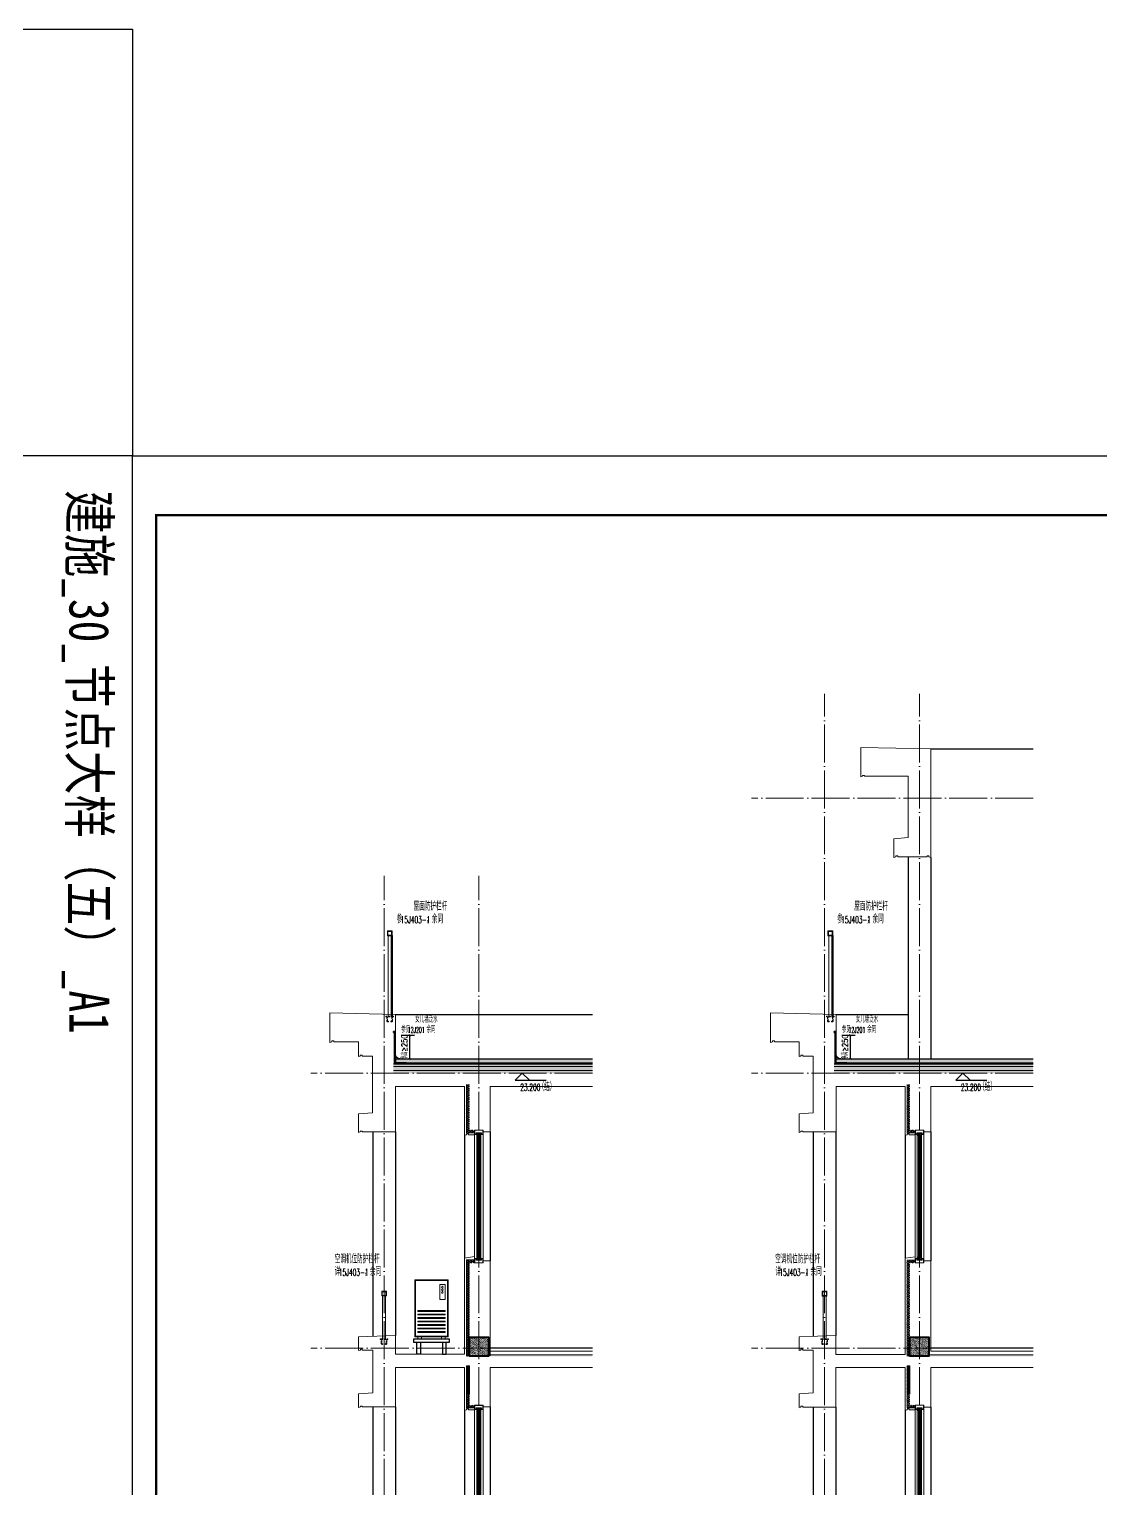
# Model space of a CAD drawing. Extents: x -518115 to 389031, y -231062 to 1628073.
# Drawn here: x 222140 to 233440, y -206288 to -190897 of the extents above; entities that cross this region are included whole.
import ezdxf
from ezdxf.xclip import XClip

# ---------------------------------------------------------------- set-up
doc = ezdxf.new("R2010")
doc.units = 0
doc.header["$LTSCALE"] = 1000
doc.header["$MEASUREMENT"] = 0
doc.header["$XCLIPFRAME"] = 0
doc.linetypes.add('DASH', pattern=[0.35, 0.25, -0.1])
doc.linetypes.add('DOTE', pattern=[2.42, 2, -0.2, 0.02, -0.2])
for name, color, linetype in [('3-屋面构造层', 157, 'Continuous'), ('DIM_ELEV', 3, 'Continuous'), ('DIM_IDEN', 67, 'Continuous'), ('PUB_TEXT', 4, 'Continuous'), ('Stair-栏杆', 142, 'Continuous'), ('SURFACE', 6, 'Continuous'), ('图框', 140, 'Continuous'), ('导图字', 7, 'Continuous'), ('看线', 251, 'Continuous'), ('空调外机', 8, 'Continuous'), ('立面-看线', 251, 'Continuous')]:
    doc.layers.add(name, color=color, linetype=linetype)
for name, color, linetype, lineweight in [('DOTE', 19, 'DOTE', 9), ('PUB_HATCH', 8, 'Continuous', 9), ('S_WINDOW', 144, 'Continuous', 15), ('WALL', 9, 'Continuous', 40), ('内粉刷', 37, 'Continuous', 9), ('平面-空调室外机', 143, 'Continuous', 9), ('立面-栏杆', 105, 'Continuous', 15), ('细细', 250, 'Continuous', 0)]:
    doc.layers.add(name, color=color, linetype=linetype, lineweight=lineweight)
doc.layers.add('yichutu', color=7, linetype='Continuous', true_color=0xffffff, plot=False)
doc.styles.add('_TCH_DIM', font='SIMPLEX.shx', dxfattribs={"width": 0.7, "bigfont": 'GBCBIG.shx'})
doc.styles.add('_TCH_DIM_T3', font='SIMPLEX.shx', dxfattribs={"width": 0.494118, "bigfont": 'GBCBIG.shx'})
doc.styles.add('黑体', font='')
doc.styles.get('黑体').set_extended_font_data('SimHei')
doc.dimstyles.new('_TCH_ARCH&&20', dxfattribs={"dimtxt": 59.5, "dimasz": 20, "dimexe": 50, "dimexo": 60, "dimgap": 25.25, "dimtad": 1, "dimdec": 0, "dimzin": 0, "dimdsep": 46, "dimtxsty": '_TCH_DIM_T3', "dimblk": 'ARCHTICK', "dimcen": 0.09, "dimclrt": 7, "dimazin": 2, "dimtfac": 1, "dimtdec": 0, "dimtix": 1, "dimtmove": 2, "dimatfit": 3, "dimfxl": 1, "dimtolj": 1, "dimtzin": 0, "dimarcsym": 0})
pattern_1 = [(0, (-797282.947, -430433.322), (16.66875, 9.623705), [11.1125, -22.225]), (120, (-797282.947, -430433.322), (-16.66874801, 9.62370845), [11.1125, -22.225]), (60, (-797282.947, -430433.322), (1.99e-06, 19.24741345), [-22.225, 11.1125])]
pattern_2 = [(315, (-218910.2607, -140541.0897), (-1.767766953, -1.767766953), []), (315, (-218909.0822, -140541.0897), (-1.767766953, -1.767766953), [])]
pattern_3 = [(315, (-218910.2607, -141979.3279), (-1.767766953, -1.767766953), []), (315, (-218909.0822, -141979.3279), (-1.767766953, -1.767766953), [])]
pattern_4 = [(0, (-759089.366, -429086.677), (16.66875, 9.623705), [11.1125, -22.225]), (120, (-759089.366, -429086.677), (-16.66874801, 9.62370845), [11.1125, -22.225]), (60, (-759089.366, -429086.677), (1.99e-06, 19.24741345), [-22.225, 11.1125])]

# ---------------------------------------------------------------- blocks, each defined once
blk = doc.blocks.new('GFDDDDRG')
at = {"layer": '图框'}
blk.add_lwpolyline([(923310, -107437), (923310, -159999), (893610, -159999), (893610, -107437)], close=True, dxfattribs=at)
blk.add_lwpolyline([(923310, -107437), (923310, -159999), (893610, -159999), (893610, -107437)], close=True, dxfattribs=at)
at = {"layer": '图框', "const_width": 50}
blk.add_lwpolyline([(894110, -159499), (922810, -159499), (922810, -108687), (894110, -108687)], close=True, dxfattribs=at)
blk = doc.blocks.new('yct-1051-594-26275-14850-25-1002.0')
at = {"layer": 'yichutu', "color": 7, "true_color": 0xffffff}
blk.add_lwpolyline([(0, 0), (0, 14850), (26275, 14850), (26275, 0)], close=True, dxfattribs=at)
blk = doc.blocks.new('_ArchTick')
at = {"color": 0, "linetype": 'ByBlock', "const_width": 0.4}
blk.add_lwpolyline([(-0.5, -0.5), (0.5, 0.5)], dxfattribs=at)
blk = doc.blocks.new('*D343')
at = {"layer": 'Defpoints', "color": 0, "transparency": 16777216}
for p in [(226002, -201505), (226155, -201505), (226002, -201755)]:
    blk.add_point(p, dxfattribs=at)
at = {"layer": 'DIM_IDEN', "color": 0, "lineweight": -2, "transparency": 16777216}
for p, q in [((226062, -201505), (226205, -201505)), ((226155, -201755), (226155, -201505)), ((226062, -201755), (226205, -201755))]:
    blk.add_line(p, q, dxfattribs=at)
at = {"layer": 'DIM_IDEN', "color": 0, "lineweight": -2, "transparency": 16777216, "xscale": 20, "yscale": 20, "zscale": 20}
for p, rotation in [((226155, -201505), 90), ((226155, -201755), 270)]:
    blk.add_blockref('_ArchTick', p, dxfattribs=dict(at, rotation=rotation))
at = {"layer": 'DIM_IDEN', "color": 7, "transparency": 16777216, "insert": (226098, -201630), "char_height": 59.5, "attachment_point": 5, "rotation": 90, "style": '_TCH_DIM_T3'}
blk.add_mtext('\\A1;{\\W0.70588;净高≥250}', dxfattribs=at)
blk = doc.blocks.new('A$C05102146')
at = {"layer": 'PUB_TEXT', "style": '_TCH_DIM'}
for s, height, width, p in [('屋面防护栏杆', 84.4, 0.7, (227, 216)), ('参', 84.4, 0.7, (47, 81)), ('15J403-1', 74.4, 0.494118, (90, 81)), ('，余同', 84.4, 0.7, (360, 81))]:
    blk.add_text(s, height=height, dxfattribs=dict(at, width=width)).set_placement(p)
blk = doc.blocks.new('A$C40486AD2')
at = {"layer": 'PUB_TEXT', "style": '_TCH_DIM'}
for s, height, width, p in [('女儿墙泛水', 67.5, 0.7, (255, 115)), ('参见', 67.5, 0.7, (108, 8)), ('12J201', 59.5, 0.494118, (177, 8)), ('，余同', 67.5, 0.7, (328, 8))]:
    blk.add_text(s, height=height, dxfattribs=dict(at, width=width)).set_placement(p)
blk = doc.blocks.new('FGHFG4334GDFGDFFGGGGGGDFG4G')
at = {"layer": 'SURFACE', "const_width": 2.25}
for points in [[(47, 0), (0, 0)], [(47, -28), (0, -28)]]:
    blk.add_lwpolyline(points, dxfattribs=at)
at = {"layer": 'SURFACE', "const_width": 1.5}
blk.add_lwpolyline([(47, 17, -1), (47, 5), (47, -7, -1), (47, -19), (47, -37), (53, -48), (53, -73)], format="xyb", dxfattribs=at)
blk = doc.blocks.new('FGDGDGD')
at = {"layer": '3-屋面构造层'}
h = blk.add_hatch(dxfattribs=at)
h.set_pattern_fill('隔热材料01', color=256, scale=7.692308, style=0)
h.set_pattern_definition([(270, (9.5186, 433.228), (3.846153863, -7e-16), [0.385980771, -3.460173092]), (270, (6.637, 433.228), (3.846153863, -7e-16), [0.385980771, -3.460173092]), (90, (8.5996, 430.618), (-3.846153863, 2e-16), [0.385980771, -3.460173092]), (90, (7.556, 430.618), (-3.846153863, 2e-16), [0.385980771, -3.460173092]), (180, (10.002, 430), (-5e-16, -3.846153863), [3.848019248, 0.001865385]), (135, (8.9282, 430.193), (2e-16, 3.846144175), [0.328307694, -5.110980792]), (116.56505, (12.5422, 430.4251), (8.6793e-06, 3.8461487416), [0.215769232, -8.384500037]), (116.56505, (8.696, 430.4251), (8.6793e-06, 3.8461487416), [0.215769232, -8.384500037]), (153.43495, (13.1603, 430), (-8.679e-06, 3.846148742), [0.431538463, -8.168730805]), (153.43495, (9.3142, 430), (-8.679e-06, 3.846148742), [0.431538463, -8.168730805]), (63.43495, (12.4457, 431.0041), (-8.6793e-06, 3.8461487416), [2.054923086, -6.545346183]), (63.43495, (8.5996, 431.0041), (-8.6793e-06, 3.8461487416), [2.054923086, -6.545346183]), (116.56505, (13.3647, 433.228), (8.6793e-06, 3.8461487416), [0.215769232, -8.384500037]), (116.56505, (9.5186, 433.228), (8.6793e-06, 3.8461487416), [0.215769232, -8.384500037]), (135, (9.422, 433.421), (2e-16, 3.846144175), [0.328307694, -5.110980792]), (153.43495, (13.036, 433.6532), (-8.679e-06, 3.846148742), [0.431538463, -8.168730805]), (153.43495, (9.19, 433.6532), (-8.679e-06, 3.846148742), [0.431538463, -8.168730805]), (45, (6.7336, 433.421), (2e-16, 3.846144175), [0.328307694, -5.110980792]), (63.43495, (10.4833, 433.228), (-8.6793e-06, 3.8461487416), [0.215769232, -8.384500037]), (63.43495, (6.6371, 433.228), (-8.6793e-06, 3.8461487416), [0.215769232, -8.384500037]), (26.56505, (10.812, 433.6532), (8.679e-06, 3.846148742), [0.431538463, -8.168730805]), (26.56505, (6.9658, 433.6532), (8.679e-06, 3.846148742), [0.431538463, -8.168730805]), (116.56505, (11.4023, 431.0041), (8.6793e-06, 3.8461487416), [2.054923086, -6.545346183]), (116.56505, (7.5561, 431.0041), (8.6793e-06, 3.8461487416), [2.054923086, -6.545346183]), (45, (7.2275, 430.193), (2e-16, 3.846144175), [0.328307694, -5.110980792]), (63.43495, (11.3058, 430.4251), (-8.6793e-06, 3.8461487416), [0.215769232, -8.384500037]), (63.43495, (7.4596, 430.4251), (-8.6793e-06, 3.8461487416), [0.215769232, -8.384500037]), (26.56505, (10.6877, 430), (8.679e-06, 3.846148742), [0.431538463, -8.168730805]), (26.56505, (6.8415, 430), (8.679e-06, 3.846148742), [0.431538463, -8.168730805])])
edge = h.paths.add_edge_path()
edge.add_arc((682181, 585366), 9.23, 450, 540, ccw=False)
edge.add_line((682181, 585375), (682192, 585375))
edge.add_line((682192, 585375), (682192, 585366))
edge.add_line((682192, 585366), (682172, 585366))
h = blk.add_hatch(dxfattribs=at)
h.set_pattern_fill('混凝土', color=256, scale=5, angle=-1.1458, style=0)
h.set_pattern_definition([(48.854237, (-82751.966, -43707.863), (35.7930991, -3.8540962), [3.75, -41.25]), (353.854237, (-82751.966, -43707.863), (-6.1841378, 37.7408106), [3, -33]), (99.305637, (-82748.983, -43708.185), (29.6089874, 33.886691), [3.1870095, -35.0571056]), (45.038437, (-82751.766, -43697.865), (53.1858973, -9.3413237), [5.625, -61.875]), (95.489837, (-82747.334, -43698.644), (47.6977146, 47.7616795), [4.7805144, -52.58565]), (350.038437, (-82751.766, -43697.865), (47.6976773, 47.7617167), [4.5, -49.5]), (19.854237, (-82746.817, -43700.465), (29.4368469, -20.7237073), [3.75, -41.25]), (324.854237, (-82746.817, -43700.465), (12.8883392, 36.0069862), [3, -33]), (70.305637, (-82744.364, -43702.192), (42.3251977, 15.2832459), [3.1870095, -35.0571056]), (36.3542372, (-82751.966, -43707.863), (0.9406985, 16.62920733), [0, -32.6, 0, -33.5, 0, -33.125]), (6.3542372, (-82751.966, -43707.863), (13.54517982, 19.45362572), [0, -19.1, 0, -31.85, 0, -12.625]), (326.3542372, (-82763.114, -43707.64), (26.66323482, -1.66123381), [0, -12.5, 0, -39, 0, -51.75]), (316.3542372, (-82768.113, -43707.54), (29.2535633, 4.4211788), [0, -16.25, 0, -25.9, 0, -36.75])])
h.paths.add_polyline_path([(674875, 585046), (674875, 585086), (682172, 585086), (682172, 585046)])
h = blk.add_hatch(dxfattribs=at)
h.set_pattern_fill('焦渣矿渣', color=256, scale=4, angle=-1.1458, style=0)
h.set_pattern_definition([(358.8542372, (-82751.966, -43697.863), (8.27546507, 13.69326162), [1.6, -14.4]), (298.8542372, (-82751.966, -43697.863), (15.99644496, -0.32013217), [1.6, -14.4]), (238.8542372, (-82750.366, -43697.895), (7.72097989, -14.0133938), [1.6, -14.4]), (268.8542372, (-82745.567, -43697.991), (15.83683295, -8.3183365), [2.4, -11.456]), (268.8542372, (-82743.967, -43698.023), (15.83683295, -8.3183365), [2.4, -11.456]), (268.8542372, (-82742.368, -43698.055), (15.83683295, -8.3183365), [2.4, -11.456])])
h.paths.add_polyline_path([(674875, 585006), (674875, 585036), (682192, 585036), (682192, 585006)])
h = blk.add_hatch(dxfattribs=at)
h.set_pattern_fill('隔热材料03', color=256, scale=12.5, style=0)
h.set_pattern_definition([(113.578, (-500407.8114, 374696.8656), (-0.0086926214, 6.2699620763), [1.075, -0.5693125, 2.8375, -0.5693125, 1.075, -0.6825]), (66.42, (-500406.1744, 374696.8656), (2.727787851, 6.0425e-05), [1.075, -0.5693125, 2.840375, -0.5693125, 1.075, -0.6825]), (180, (-500406.1744, 374696.8656), (0, 6.25), [1.636625, -1.0910625]), (180, (-500407.538, 374702.4906), (0, 6.25), [1.636625, -1.0910625]), (90, (-500405.7427, 374697.8548), (2.72775, 2e-16), [0.52175, -5.72825]), (90, (-500407.1066, 374700.9798), (2.72775, 2e-16), [0.52175, -5.72825]), (90, (-500408.2427, 374697.8548), (2.72775, 2e-16), [0.52175, -5.72825]), (90, (-500409.6066, 374700.9798), (2.72775, 2e-16), [0.52175, -5.72825])])
edge = h.paths.add_edge_path()
edge.add_line((682178, 585086), (682178, 585050))
edge.add_arc((682172, 585050), 6.25, 270, 360, ccw=False)
edge.add_line((682172, 585044), (682172, 585086))
edge.add_line((682172, 585086), (682178, 585086))
h = blk.add_hatch(dxfattribs=at)
h.set_pattern_fill('加气混凝土', color=256, scale=5, style=0)
h.set_pattern_definition([(0, (-82734.266, -43726.163), (30, 60), [0, -60]), (0, (-82769.366, -43734.263), (30, 60), [0, -60]), (0, (-82749.866, -43734.863), (30, 60), [0, -60]), (0, (-82728.566, -43717.163), (30, 60), [0, -60]), (0, (-82753.466, -43737.863), (30, 60), [0, -60]), (0, (-82722.566, -43679.363), (30, 60), [0, -60]), (0, (-82740.866, -43684.163), (30, 60), [0, -60]), (0, (-82731.266, -43691.663), (30, 60), [0, -60]), (0, (-82780.166, -43692.863), (30, 60), [0, -60]), (0, (-82750.766, -43695.563), (30, 60), [0, -60]), (0, (-82762.166, -43710.863), (30, 60), [0, -60]), (0, (-82761.566, -43733.363), (30, 60), [0, -60]), (0, (-82739.066, -43735.763), (30, 60), [0, -60]), (0, (-82722.566, -43709.363), (30, 60), [0, -60]), (0, (-82778.666, -43718.663), (30, 60), [0, -60]), (0, (-82773.566, -43708.463), (30, 60), [0, -60]), (0, (-82750.166, -43712.663), (30, 60), [0, -60]), (0, (-82758.566, -43721.363), (30, 60), [0, -60]), (0, (-82763.366, -43701.563), (30, 60), [0, -60]), (0, (-82755.866, -43679.063), (30, 60), [0, -60]), (0, (-82776.266, -43731.263), (30, 60), [0, -60]), (0, (-82743.266, -43691.363), (30, 60), [0, -60]), (0, (-82771.166, -43690.463), (30, 60), [0, -60]), (0, (-82775.966, -43682.663), (30, 60), [0, -60]), (130.601294, (-82726.2516, -43698.149), (-149.999998343, 180.000000787), [2.6341554, -1103.7111]), (18.4349488, (-82730.537, -43697.006), (149.99999945, 59.99999956), [2.710524, -376.76279]), (90, (-82730.537, -43699.578), (30, 60), [2.5714284, -117.428565]), (161.565051, (-82727.966, -43700.435), (-150.000000755, 59.99999553), [2.710524, -376.76279]), (53.1301023, (-82727.966, -43700.435), (30.00000006, 59.99999997), [2.857143, -297.14285]), (135, (-82725.68, -43731.006), (-30.00000363, 59.99999594), [2.424366, -167.28126]), (45, (-82729.109, -43731.006), (29.9999998, 59.99999976), [2.424366, -167.28126]), (135, (-82727.394, -43732.72), (-30.00000363, 59.99999594), [2.424366, -167.28126]), (45, (-82727.394, -43732.72), (29.9999998, 59.99999976), [2.424366, -167.28126]), (116.565051, (-82754.537, -43690.72), (-5.2e-06, 119.9999967), [3.1943826, -63.88765]), (180, (-82755.966, -43687.863), (-30, 60), [3.4285716, -56.571425]), (63.434949, (-82760.823, -43690.72), (3e-07, 119.9999994), [3.1943826, -63.88765]), (116.565051, (-82759.394, -43693.58), (-5.2e-06, 119.9999967), [3.1943826, -63.88765]), (0, (-82759.394, -43693.58), (30, 60), [3.4285716, -56.571425]), (63.434949, (-82755.966, -43693.58), (3e-07, 119.9999994), [3.1943826, -63.88765]), (107.102728, (-82731.9658, -43711.0063), (-89.999996559, 300.000000484), [3.8861346, -1628.29025]), (143.972626, (-82733.1087, -43707.292), (-569.999992774, 419.999999525), [3.8861346, -812.202]), (180, (-82736.25, -43705.006), (-30, 60), [3.7142856, -56.28571]), (36.0273733, (-82743.1087, -43707.292), (569.999995788, 419.999995472), [3.8861346, -812.202]), (71.5650511, (-82744.252, -43710.721), (90.00000046, 299.99999948), [3.6140316, -375.85928]), (107.102728, (-82743.1087, -43714.4348), (-89.999996559, 300.000000484), [3.8861346, -1628.29025]), (143.972626, (-82739.966, -43716.7206), (-569.999992774, 419.999999525), [3.8861346, -812.202]), (0, (-82739.966, -43716.72), (30, 60), [3.7142856, -56.28571]), (36.0273733, (-82736.2516, -43716.7206), (569.999995788, 419.999995472), [3.8861346, -812.202]), (71.5650511, (-82733.109, -43714.435), (90.00000046, 299.99999948), [3.6140316, -375.85928]), (150.255118, (-82731.3944, -43683.006), (-90.000000213, 59.999999257), [2.303502, -481.43196]), (90, (-82733.394, -43684.15), (30, 60), [2.2857144, -117.714275]), (29.7448813, (-82733.3944, -43684.149), (90.000000053, 59.99999972), [2.303502, -481.43196]), (116.565051, (-82745.394, -43725.58), (-5.2e-06, 119.9999967), [3.1943826, -63.88765]), (168.690067, (-82746.823, -43722.7206), (-270.0000002, 59.999998494), [2.9137254, -608.96855]), (41.1859251, (-82751.9658, -43724.149), (749.999995456, 659.999994229), [3.0371844, -1272.5802]), (90, (-82751.966, -43727.006), (30, 60), [2.857143, -117.14285]), (138.814074, (-82749.68, -43729.0063), (-749.999986669, 660.000004204), [3.0371844, -1272.5802]), (16.6992442, (-82749.68, -43729.0063), (989.999992552, 299.999996858), [2.982945, -1249.85375]), (60.9453959, (-82746.823, -43728.149), (29.99999992, 59.999999469), [2.9416086, -1232.53395]), (109.983106, (-82770.5373, -43700.4348), (-150.000000565, 419.9999988885), [3.3442002, -1401.21975]), (155.556045, (-82771.68, -43697.292), (-390.0000014866, 179.99999626), [3.4522986, -1446.51315]), (24.4439547, (-82777.9658, -43697.292), (390.0000001945, 179.999999134), [3.4522986, -1446.51315]), (70.0168934, (-82779.1087, -43700.4348), (150.000000452, 419.999998958), [3.3442002, -1401.21975]), (109.983106, (-82777.9658, -43703.5777), (-150.000000565, 419.9999988885), [3.3442002, -1401.21975]), (160.016893, (-82774.823, -43704.7206), (-150.000000088, 59.999997267), [3.3442002, -698.93775]), (19.9831065, (-82774.823, -43704.7206), (149.999999176, 59.999999905), [3.3442002, -698.93775]), (70.0168934, (-82771.68, -43703.5777), (150.000000452, 419.999998958), [3.3442002, -1401.21975]), (122.005383, (-82748.2516, -43705.8634), (-30.000004026, 59.999996937), [2.6954232, -563.3434]), (18.4349488, (-82752.252, -43704.435), (149.99999945, 59.99999956), [2.710524, -376.76279]), (90, (-82752.252, -43707.006), (30, 60), [2.5714284, -117.428565]), (161.565051, (-82749.68, -43707.863), (-150.000000755, 59.99999553), [2.710524, -376.76279]), (54.4623222, (-82749.68, -43707.8634), (209.999999696, 299.99999955), [2.457807, -1029.82115]), (116.565051, (-82765.68, -43720.435), (-5.2e-06, 119.9999967), [3.1943826, -63.88765]), (180, (-82767.11, -43717.58), (-30, 60), [3.142857, -56.85714]), (59.0362434, (-82771.966, -43720.435), (30.000000098, 59.99999971), [3.3319728, -696.3822]), (120.963756, (-82770.2516, -43723.292), (-30.0000041, 59.999997245), [3.3319728, -696.3822]), (0, (-82770.25, -43723.29), (30, 60), [3.142857, -56.85714]), (63.434949, (-82767.11, -43723.29), (3e-07, 119.9999994), [3.1943826, -63.88765])])
h.paths.add_polyline_path([(682192, 584936), (674875, 584936), (674875, 584966), (682192, 584966)])
at = {"layer": '立面-看线'}
h = blk.add_hatch(dxfattribs=at)
h.set_pattern_fill('HONEY', color=256, scale=7)
h.set_pattern_definition([(0, (-799653.24, -415240.13), (16.66875, 9.623705), [11.1125, -22.225]), (120, (-799653.24, -415240.13), (-16.66874801, 9.62370845), [11.1125, -22.225]), (60, (-799653.24, -415240.13), (1.99e-06, 19.24741345), [-22.225, 11.1125])])
h.paths.add_polyline_path([(682192, 584966), (674875, 584966), (674875, 585006), (682192, 585006)])
at = {"layer": '3-屋面构造层'}
for p, q in [((682178, 585086), (674875, 585086)), ((682172, 585046), (674875, 585046)), ((682192, 585036), (674875, 585036)), ((682172, 585086), (682172, 585044))]:
    blk.add_line(p, q, dxfattribs=at)
at = {"layer": '3-屋面构造层', "color": 251, "linetype": 'DASH', "ltscale": 0.05, "true_color": 0x636466, "const_width": 2.5}
for points in [[(682057, 585043), (682172, 585043, 0.414214), (682179, 585050), (682179, 585366)], [(682057, 585039), (682172, 585039, 0.414214), (682183, 585050), (682183, 585366)]]:
    blk.add_lwpolyline(points, format="xyb", dxfattribs=at)
at = {"layer": '3-屋面构造层', "color": 251, "true_color": 0x636466}
for points in [[(682057, 585041), (682172, 585041, 0.414214), (682180, 585050), (682180, 585366)], [(682057, 585044), (682172, 585044, 0.414214), (682178, 585050), (682178, 585366)], [(682057, 585040), (682172, 585040, 0.414214), (682182, 585050), (682182, 585366), (682184, 585366), (682184, 585050, -0.414214), (682172, 585038), (682057, 585038)]]:
    blk.add_lwpolyline(points, format="xyb", dxfattribs=at)
at = {"layer": '3-屋面构造层', "ltscale": 0.8}
blk.add_lwpolyline([(682172, 585366, -0.414214), (682181, 585375), (682192, 585375), (682192, 585366), (682172, 585366)], format="xyb", dxfattribs=at)
at = {"layer": '3-屋面构造层', "color": 251, "linetype": 'DASH', "ltscale": 0.05, "true_color": 0x636466, "const_width": 2.5}
for points in [[(682043, 585039), (674875, 585039)], [(682057, 585043), (682043, 585039)]]:
    blk.add_lwpolyline(points, dxfattribs=at)
at = {"layer": '3-屋面构造层', "color": 251, "true_color": 0x636466}
for points in [[(682043, 585040), (674875, 585040)], [(674875, 585038), (682043, 585038)], [(682056, 585044), (682042, 585040)], [(682043, 585038), (682057, 585042)]]:
    blk.add_lwpolyline(points, dxfattribs=at)
at = {"layer": '3-屋面构造层'}
blk.add_arc((682122, 585136), 50, 270, 360, dxfattribs=at)
at = {"layer": 'PUB_HATCH', "color": 215, "true_color": 0xa953a0}
for p, q in [((682192, 585006), (674875, 585006)), ((682192, 584966), (674875, 584966))]:
    blk.add_line(p, q, dxfattribs=at)
at = {"layer": '3-屋面构造层', "color": 1, "xscale": -1}
blk.add_blockref('FGHFG4334GDFGDFFGGGGGGDFG4G', (682218, 585349), dxfattribs=at)
blk = doc.blocks.new('FGHFGFD')
at = {"layer": '立面-栏杆'}
for p, q in [((542634, 108636), (542634, 109486)), ((542664, 109486), (542664, 108636))]:
    blk.add_line(p, q, dxfattribs=at)
at = {"layer": '立面-栏杆', "linetype": 'DASH', "ltscale": 0.1}
for p, q in [((542689, 108636), (542609, 108636)), ((542609, 108636), (542609, 108629)), ((542609, 108629), (542619, 108629)), ((542619, 108629), (542619, 108585)), ((542626, 108629), (542671, 108629)), ((542626, 108585), (542626, 108629)), ((542634, 108583), (542628, 108583)), ((542628, 108576), (542634, 108576)), ((542636, 108579), (542636, 108581)), ((542661, 108581), (542661, 108579)), ((542669, 108583), (542664, 108583)), ((542664, 108576), (542669, 108576)), ((542671, 108629), (542671, 108585)), ((542678, 108629), (542689, 108629)), ((542678, 108585), (542678, 108629)), ((542689, 108629), (542689, 108636))]:
    blk.add_line(p, q, dxfattribs=at)
at = {"layer": '立面-栏杆'}
for points in [[(542674, 109536), (542624, 109536), (542624, 109486), (542674, 109486)], [(542668, 109530), (542630, 109530), (542630, 109492), (542668, 109492)]]:
    blk.add_lwpolyline(points, close=True, dxfattribs=at)
at = {"layer": '立面-栏杆', "linetype": 'DASH', "ltscale": 0.1}
for centre, major_axis, start_param, end_param in [((542628, 108585), (6.36, 6.36), 2.356194, 3.926991), ((542628, 108585), (1.27, 1.27), 2.356194, 3.926991), ((542634, 108581), (1.91, 1.91), 5.497787, 7.068583), ((542634, 108579), (1.91, 1.91), 3.926991, 5.497787), ((542664, 108581), (1.91, 1.91), 0.785398, 2.356194), ((542666, 108581), (3.53, 3.53), 2.748894, 3.534292), ((542669, 108585), (-6.36, 6.36), 2.356194, 3.926991), ((542669, 108585), (-1.27, 1.27), 2.356194, 3.926991)]:
    blk.add_ellipse(centre, major_axis=major_axis, ratio=1, start_param=start_param, end_param=end_param, dxfattribs=at)
blk = doc.blocks.new('*D346')
at = {"layer": 'Defpoints', "color": 0, "transparency": 16777216}
for p in [(230648, -201505), (230801, -201505), (230648, -201755)]:
    blk.add_point(p, dxfattribs=at)
at = {"layer": 'DIM_IDEN', "color": 0, "lineweight": -2, "transparency": 16777216}
for p, q in [((230708, -201505), (230851, -201505)), ((230801, -201755), (230801, -201505)), ((230708, -201755), (230851, -201755))]:
    blk.add_line(p, q, dxfattribs=at)
at = {"layer": 'DIM_IDEN', "color": 0, "lineweight": -2, "transparency": 16777216, "xscale": 20, "yscale": 20, "zscale": 20}
for p, rotation in [((230801, -201505), 90), ((230801, -201755), 270)]:
    blk.add_blockref('_ArchTick', p, dxfattribs=dict(at, rotation=rotation))
at = {"layer": 'DIM_IDEN', "color": 7, "transparency": 16777216, "insert": (230744, -201630), "char_height": 59.5, "attachment_point": 5, "rotation": 90, "style": '_TCH_DIM_T3'}
blk.add_mtext('\\A1;{\\W0.70588;净高≥250}', dxfattribs=at)
blk = doc.blocks.new('zrszerf')
at = {"layer": '细细'}
h = blk.add_hatch(dxfattribs=at)
h.set_pattern_fill('金属', color=256, style=0)
h.set_pattern_definition(pattern_2)
h.paths.add_polyline_path([(257695, 608543), (257715, 608543), (257715, 608557), (257765, 608557), (257765, 608543), (257785, 608543), (257785, 608588), (257695, 608588)])
h.paths.add_polyline_path([(257713, 608559), (257713, 608545), (257697, 608545), (257697, 608586), (257783, 608586), (257783, 608545), (257767, 608545), (257767, 608559)], flags=16)
h = blk.add_hatch(dxfattribs=at)
h.set_pattern_fill('金属', color=256, style=0)
h.set_pattern_definition(pattern_2)
h.paths.add_polyline_path([(257762, 608555), (257762, 608530), (257750, 608530), (257750, 608540), (257729, 608540), (257729, 608530), (257717, 608530), (257717, 608555)])
h.paths.add_polyline_path([(257719, 608553), (257719, 608532), (257727, 608532), (257727, 608542), (257752, 608542), (257752, 608532), (257760, 608532), (257760, 608553)], flags=16)
h = blk.add_hatch(color=256, dxfattribs=at)
edge = h.paths.add_edge_path()
edge.add_line((257735, 608540), (257735, 608528))
edge.add_arc((257740, 608520), 9.44, 61.5175, 118.4825, ccw=False)
edge.add_line((257744, 608528), (257744, 608540))
edge.add_arc((257740, 608548), 9.44, 241.5175, 298.4825, ccw=False)
h = blk.add_hatch(dxfattribs=at)
h.set_pattern_fill('金属', color=256, style=0)
h.set_pattern_definition(pattern_3)
h.paths.add_polyline_path([(257695, 607233), (257715, 607233), (257715, 607220), (257765, 607220), (257765, 607233), (257785, 607233), (257785, 607188), (257695, 607188)])
h.paths.add_polyline_path([(257713, 607218), (257713, 607231), (257697, 607231), (257697, 607190), (257783, 607190), (257783, 607231), (257767, 607231), (257767, 607218)], flags=16)
h = blk.add_hatch(dxfattribs=at)
h.set_pattern_fill('金属', color=256, style=0)
h.set_pattern_definition(pattern_3)
h.paths.add_polyline_path([(257762, 607222), (257762, 607247), (257750, 607247), (257750, 607237), (257729, 607237), (257729, 607247), (257717, 607247), (257717, 607222)])
h.paths.add_polyline_path([(257719, 607224), (257719, 607245), (257727, 607245), (257727, 607235), (257752, 607235), (257752, 607245), (257760, 607245), (257760, 607224)], flags=16)
h = blk.add_hatch(color=256, dxfattribs=at)
edge = h.paths.add_edge_path()
edge.add_line((257735, 607237), (257735, 607249))
edge.add_arc((257740, 607257), 9.44, 241.5175, 298.4825)
edge.add_line((257744, 607249), (257744, 607237))
edge.add_arc((257740, 607229), 9.44, 61.5175, 118.4825)
at = {"layer": 'S_WINDOW'}
for p, q in [((257695, 607233), (257695, 608543)), ((257717, 607247), (257717, 608530)), ((257762, 607247), (257762, 608530)), ((257785, 607233), (257785, 608543))]:
    blk.add_line(p, q, dxfattribs=at)
for points in [[(257785, 608588), (257785, 608543), (257765, 608543), (257765, 608557), (257715, 608557), (257715, 608543), (257695, 608543), (257695, 608588)], [(257783, 608586), (257783, 608545), (257767, 608545), (257767, 608559), (257713, 608559), (257713, 608545), (257697, 608545), (257697, 608586)], [(257762, 608555), (257762, 608530), (257750, 608530), (257750, 608540), (257729, 608540), (257729, 608530), (257717, 608530), (257717, 608555)], [(257760, 608553), (257760, 608532), (257752, 608532), (257752, 608542), (257727, 608542), (257727, 608532), (257719, 608532), (257719, 608553)], [(257785, 607188), (257785, 607233), (257765, 607233), (257765, 607220), (257715, 607220), (257715, 607233), (257695, 607233), (257695, 607188)], [(257783, 607190), (257783, 607231), (257767, 607231), (257767, 607218), (257713, 607218), (257713, 607231), (257697, 607231), (257697, 607190)], [(257762, 607222), (257762, 607247), (257750, 607247), (257750, 607237), (257729, 607237), (257729, 607247), (257717, 607247), (257717, 607222)], [(257760, 607224), (257760, 607245), (257752, 607245), (257752, 607235), (257727, 607235), (257727, 607245), (257719, 607245), (257719, 607224)]]:
    blk.add_lwpolyline(points, close=True, dxfattribs=at)
at = {"layer": '细细'}
for points in [[(257729, 608530), (257729, 607247)], [(257735, 607249), (257735, 608540)], [(257744, 607249), (257744, 608540)], [(257750, 608530), (257750, 607247)]]:
    blk.add_lwpolyline(points, dxfattribs=at)
for points in [[(257735, 608540), (257735, 608528, -0.253805), (257744, 608528), (257744, 608540, -0.253805)], [(257735, 607237), (257735, 607249, 0.253805), (257744, 607249), (257744, 607237, 0.253805)]]:
    blk.add_lwpolyline(points, format="xyb", close=True, dxfattribs=at)
blk = doc.blocks.new('A$C01BC52BD')
at = {"layer": '立面-栏杆'}
for p, q in [((-15, 0), (-15, 450)), ((15, 450), (15, 0))]:
    blk.add_line(p, q, dxfattribs=at)
at = {"layer": '立面-栏杆', "linetype": 'DASH', "ltscale": 0.1}
for p, q in [((40, 0), (-40, 0)), ((-40, 0), (-40, -7)), ((40, -7), (40, 0)), ((-40, -7), (-30, -7)), ((-30, -7), (-30, -51)), ((-22, -7), (22, -7)), ((-22, -51), (-22, -7)), ((-15, -53), (-21, -53)), ((-21, -60), (-15, -60)), ((-13, -57), (-13, -56)), ((13, -56), (13, -57)), ((21, -53), (15, -53)), ((15, -60), (21, -60)), ((22, -7), (22, -51)), ((30, -7), (40, -7)), ((30, -51), (30, -7))]:
    blk.add_line(p, q, dxfattribs=at)
at = {"layer": '立面-栏杆'}
for points in [[(25, 500), (-25, 500), (-25, 450), (25, 450)], [(19, 494), (-19, 494), (-19, 456), (19, 456)]]:
    blk.add_lwpolyline(points, close=True, dxfattribs=at)
at = {"layer": '立面-栏杆', "linetype": 'DASH', "ltscale": 0.1}
for centre, major_axis, start_param, end_param in [((-21, -51), (6.36, 6.36), 2.356194, 3.926991), ((-21, -51), (1.27, 1.27), 2.356194, 3.926991), ((-15, -56), (1.91, 1.91), 5.497787, 7.068583), ((-15, -57), (1.91, 1.91), 3.926991, 5.497787), ((15, -56), (1.91, 1.91), 0.785398, 2.356194), ((17, -55), (3.53, 3.53), 2.748894, 3.534292), ((21, -51), (-6.36, 6.36), 2.356194, 3.926991), ((21, -51), (-1.27, 1.27), 2.356194, 3.926991)]:
    blk.add_ellipse(centre, major_axis=major_axis, ratio=1, start_param=start_param, end_param=end_param, dxfattribs=at)
blk = doc.blocks.new('A$C2F8614E4')
at = {"layer": 'PUB_TEXT', "style": '_TCH_DIM'}
for s, height, width, p in [('空调机位防护栏杆', 84.4, 0.7, (-495, 296)), ('详', 84.4, 0.7, (-495, 163)), ('15J403-1', 74.4, 0.494118, (-452, 163)), ('，余同', 84.4, 0.7, (-183, 163))]:
    blk.add_text(s, height=height, dxfattribs=dict(at, width=width)).set_placement(p)
blk = doc.blocks.new('kongtiao')
for p, q in [((-339, 49), (-339, -551)), ((11, 49), (-339, 49)), ((-334, 44), (-334, -546)), ((6, 44), (-334, 44)), ((6, -546), (6, 44)), ((11, -551), (11, 49)), ((-76, 0), (-76, -157)), ((-21, 0), (-76, 0)), ((-21, -157), (-21, 0)), ((-76, -157), (-21, -157)), ((-339, -551), (11, -551)), ((-334, -546), (6, -546)), ((-307, -551), (-307, -571)), ((-307, -571), (-270, -571)), ((-270, -571), (-270, -551)), ((-58, -571), (-58, -551)), ((-21, -571), (-58, -571)), ((-21, -551), (-21, -571))]:
    blk.add_line(p, q)
for points in [[(-307, -275), (-21, -275), (-21, -285), (-307, -285)], [(-307, -312), (-21, -312), (-21, -321), (-307, -321)], [(-307, -349), (-21, -349), (-21, -358), (-307, -358)], [(-307, -386), (-21, -386), (-21, -395), (-307, -395)], [(-307, -422), (-21, -422), (-21, -431), (-307, -431)], [(-307, -459), (-21, -459), (-21, -468), (-307, -468)], [(-307, -496), (-21, -496), (-21, -505), (-307, -505)]]:
    blk.add_lwpolyline(points, close=True)
for centre in [(-49, -28), (-49, -56), (-49, -83)]:
    blk.add_circle(centre, 9.18)
blk = doc.blocks.new('HFHFHFTHFSFS')
at = {"layer": '立面-看线'}
h = blk.add_hatch(dxfattribs=at)
h.set_pattern_fill('HONEY', color=256, scale=7)
h.set_pattern_definition(pattern_1)
h.paths.add_polyline_path([(947716, -162357), (947746, -162357), (947746, -161372), (947801, -161372), (947801, -161342), (947716, -161342)])
h = blk.add_hatch(dxfattribs=at)
h.set_pattern_fill('碎沙', color=256, scale=4)
h.set_pattern_definition([(37.5, (146692.582, -547719.405), (-0.32000626, 9.78826475), [0, -7.7216, 0, -8.636, 0, -8.255]), (7.5, (146692.582, -547719.405), (8.99046566, 14.33650201), [0, -4.1656, 0, -6.9596, 0, -2.667]), (327.5, (146686.334, -547719.405), (15.819847405, 0.02874369), [0, -2.54, 0, -9.144, 0, -11.938]), (317.5, (146686.334, -547719.405), (15.27112905, 4.45858647), [0, -1.27, 0, -5.9944, 0, -6.858])])
h.paths.add_polyline_path([(947746, -162357), (947946, -162357), (947946, -162157), (947746, -162157)])
h = blk.add_hatch(dxfattribs=at)
h.set_pattern_fill('HONEY', color=256, scale=7)
h.set_pattern_definition([(0, (146596.553, -547719.405), (16.66875, 9.623705), [11.1125, -22.225]), (120, (146596.553, -547719.405), (-16.66874801, 9.62370845), [11.1125, -22.225]), (60, (146596.553, -547719.405), (1.99e-06, 19.24741345), [-22.225, 11.1125])])
h.paths.add_polyline_path([(949044, -162342), (947946, -162342), (947946, -162357), (949044, -162357)])
h = blk.add_hatch(dxfattribs=at)
h.set_pattern_fill('HONEY', color=256, scale=7)
h.set_pattern_definition(pattern_1)
h.paths.add_polyline_path([(947716, -162457), (947746, -162457), (947746, -162872), (947801, -162872), (947801, -162902), (947716, -162902)])
at = {"layer": 'PUB_HATCH', "color": 215, "true_color": 0xa953a0}
blk.add_line((947946, -162342), (949044, -162342), dxfattribs=at)
for points in [[(947716, -162357), (947716, -161342), (947801, -161342)], [(947801, -162902), (947716, -162902), (947716, -162457)]]:
    blk.add_lwpolyline(points, dxfattribs=at)
at = {"layer": 'WALL'}
blk.add_lwpolyline([(947746, -162157), (947946, -162157), (947946, -162357), (947746, -162357)], close=True, dxfattribs=at)
at = {"layer": '内粉刷'}
for p, q in [((947696, -162272), (947696, -162337)), ((947696, -162477), (947696, -162922))]:
    blk.add_line(p, q, dxfattribs=at)
for points in [[(947696, -162272), (947696, -161322), (947801, -161307)], [(947891, -161352), (947966, -161352), (947966, -162352)], [(947696, -162337), (946966, -162337), (946966, -162137), (946576, -162152), (946576, -162292)], [(946616, -162292), (946616, -162282), (946596, -162282), (946596, -162292), (946576, -162297), (946576, -162292)], [(946616, -162292), (946726, -162292), (946726, -162742), (946576, -162752), (946576, -162892)], [(949044, -162302), (947966, -162302)], [(946616, -162892), (946966, -162892), (946966, -162477), (947696, -162477)], [(947891, -162892), (947966, -162892), (947966, -162477), (949044, -162477)], [(946616, -162892), (946616, -162882), (946596, -162882), (946596, -162892), (946576, -162897), (946576, -162892)], [(947736, -162922), (947736, -162912), (947716, -162912), (947716, -162922), (947696, -162927), (947696, -162922)], [(947736, -162922), (947801, -162922)]]:
    blk.add_lwpolyline(points, dxfattribs=at)
at = {"layer": '看线'}
for p, q in [((946726, -159992), (946726, -162147)), ((946966, -159992), (946966, -162137)), ((947696, -160022), (947696, -161322)), ((947966, -159992), (947966, -161352))]:
    blk.add_line(p, q, dxfattribs=at)
at = {"layer": '看线', "color": 32}
blk.add_lwpolyline([(949044, -162272), (947966, -162272)], dxfattribs=at)
at = {"layer": '空调外机', "linetype": 'Continuous'}
blk.add_lwpolyline([(947531, -162212), (947161, -162212), (947161, -162172), (947531, -162172)], close=True, dxfattribs=at)
for points in [[(947231, -162212), (947231, -162337), (947191, -162337), (947191, -162212)], [(947461, -162212), (947461, -162337), (947501, -162337), (947501, -162212)]]:
    blk.add_lwpolyline(points, dxfattribs=at)
for name, p in [('zrszerf', (690106, -768561)), ('A$C2F8614E4', (946821, -161672))]:
    blk.add_blockref(name, p)
at = {"xscale": -1}
blk.add_blockref('A$C01BC52BD', (946846, -162172), dxfattribs=at)
at = {"layer": '平面-空调室外机'}
blk.add_blockref('kongtiao', (947510, -161601), dxfattribs=at)
blk = doc.blocks.new('GFGDGDRGRDDSA')
at = {"layer": '立面-看线'}
h = blk.add_hatch(dxfattribs=at)
h.set_pattern_fill('HONEY', color=256, scale=7)
h.set_pattern_definition(pattern_4)
h.paths.add_polyline_path([(985909, -161011), (985939, -161011), (985939, -160026), (985994, -160026), (985994, -159996), (985909, -159996)])
h = blk.add_hatch(dxfattribs=at)
h.set_pattern_fill('碎沙', color=256, scale=4)
h.set_pattern_definition([(37.5, (184886.1625, -546372.759), (-0.32000626, 9.78826475), [0, -7.7216, 0, -8.636, 0, -8.255]), (7.5, (184886.163, -546372.759), (8.99046566, 14.33650201), [0, -4.1656, 0, -6.9596, 0, -2.667]), (327.5, (184879.914, -546372.759), (15.819847405, 0.02874369), [0, -2.54, 0, -9.144, 0, -11.938]), (317.5, (184879.914, -546372.759), (15.27112905, 4.45858647), [0, -1.27, 0, -5.9944, 0, -6.858])])
h.paths.add_polyline_path([(985939, -161011), (986139, -161011), (986139, -160811), (985939, -160811)])
h = blk.add_hatch(dxfattribs=at)
h.set_pattern_fill('HONEY', color=256, scale=7)
h.set_pattern_definition(pattern_4)
h.paths.add_polyline_path([(985909, -161111), (985939, -161111), (985939, -161526), (985994, -161526), (985994, -161556), (985909, -161556)])
h = blk.add_hatch(dxfattribs=at)
h.set_pattern_fill('HONEY', color=256, scale=7)
h.set_pattern_definition([(0, (184790.133, -546372.759), (16.66875, 9.623705), [11.1125, -22.225]), (120, (184790.133, -546372.759), (-16.66874801, 9.62370845), [11.1125, -22.225]), (60, (184790.133, -546372.759), (1.99e-06, 19.24741345), [-22.225, 11.1125])])
h.paths.add_polyline_path([(987238, -160996), (986139, -160996), (986139, -161011), (987238, -161011)])
at = {"layer": 'PUB_HATCH', "color": 215, "true_color": 0xa953a0}
blk.add_line((986139, -160996), (987238, -160996), dxfattribs=at)
for points in [[(985909, -161011), (985909, -159996), (985994, -159996)], [(985994, -161556), (985909, -161556), (985909, -161111)]]:
    blk.add_lwpolyline(points, dxfattribs=at)
at = {"layer": 'WALL'}
blk.add_lwpolyline([(985939, -160811), (986139, -160811), (986139, -161011), (985939, -161011)], close=True, dxfattribs=at)
at = {"layer": '内粉刷'}
for p, q in [((985889, -160926), (985889, -160991)), ((985889, -161131), (985889, -161576))]:
    blk.add_line(p, q, dxfattribs=at)
for points in [[(985889, -160926), (985889, -159976), (985994, -159961)], [(986084, -160006), (986159, -160006), (986159, -160956)], [(985889, -160991), (985159, -160991), (985159, -160791), (984769, -160806), (984769, -160946)], [(984809, -160946), (984809, -160936), (984789, -160936), (984789, -160946), (984769, -160951), (984769, -160946)], [(984809, -160946), (984919, -160946), (984919, -161396), (984769, -161406), (984769, -161546)], [(987238, -160956), (986159, -160956)], [(984809, -161546), (985159, -161546), (985159, -161131), (985889, -161131)], [(986084, -161546), (986159, -161546), (986159, -161131), (987238, -161131)], [(984759, -161576), (984759, -161576)], [(984809, -161546), (984809, -161536), (984789, -161536), (984789, -161546), (984769, -161551), (984769, -161546)], [(985929, -161576), (985929, -161566), (985909, -161566), (985909, -161576), (985889, -161581), (985889, -161576)], [(985929, -161576), (985994, -161576)]]:
    blk.add_lwpolyline(points, dxfattribs=at)
at = {"layer": '看线'}
for p, q in [((984919, -158646), (984919, -160800)), ((985159, -158646), (985159, -160791)), ((985889, -158676), (985889, -159976)), ((986159, -158646), (986159, -160006))]:
    blk.add_line(p, q, dxfattribs=at)
at = {"layer": '看线', "color": 32}
blk.add_lwpolyline([(987238, -160926), (986159, -160926)], dxfattribs=at)
for name, p in [('zrszerf', (728299, -767214)), ('A$C2F8614E4', (985014, -160326))]:
    blk.add_blockref(name, p)
at = {"xscale": -1}
blk.add_blockref('A$C01BC52BD', (985039, -160826), dxfattribs=at)
blk = doc.blocks.new('A$C1F6240CC')
at = {"layer": 'PUB_HATCH'}
h = blk.add_hatch(dxfattribs=at)
h.set_pattern_fill('DOTS', color=251, scale=2, style=0)
h.set_pattern_definition([(0, (-2e-08, -300), (1.5875, 3.175), [0, -3.175])])
h.paths.add_polyline_path([(-30, -300), (0, -300), (0, -50), (0, 0), (0, 0), (0, 0), (-30, 0)])
at = {"layer": 'PUB_HATCH', "color": 5}
blk.add_lwpolyline([(0, 0), (-30, 0), (-30, -300), (0, -300)], close=True, dxfattribs=at)

msp = doc.modelspace()

# ---------------------------------------------------------------- hatches: boundary and pattern name
at = {"layer": 'Stair-栏杆'}
h = msp.add_hatch(dxfattribs=at)
h.set_pattern_fill('水域', color=5, scale=5)
h.set_pattern_definition([(0, (-316706.819, -309941.156), (0, 10.23622015), [1.2795276, -8.956693]), (26.5650512, (-316705.5393, -309941.156), (10.236220737, 9.4e-08), [1.4305551, -21.458329]), (333.4349488, (-316697.862, -309940.516), (10.23622078, -4e-09), [1.4305551, -21.458329]), (45, (-316704.26, -309940.516), (0, 10.2362206), [1.80952525, -12.666676]), (135, (-316697.862, -309940.516), (-10.2362206, 1e-15), [1.80952525, -12.666676]), (26.5650512, (-316702.9803, -309939.2366), (10.236220737, 9.4e-08), [1.4305551, -21.458329]), (333.4349488, (-316700.4212, -309938.597), (10.23622078, -4e-09), [1.4305551, -21.458329]), (0, (-316701.701, -309938.597), (0, 10.23622015), [1.2795276, -8.956693])])
h.paths.add_polyline_path([(225957, -200455), (225957, -201305), (225967, -201305), (225967, -200455)])
h = msp.add_hatch(dxfattribs=at)
h.set_pattern_fill('水域', color=5, scale=5)
h.set_pattern_definition([(0, (-312060.66, -309941.156), (0, 10.23622015), [1.2795276, -8.956693]), (26.5650512, (-312059.381, -309941.156), (10.236220737, 9.4e-08), [1.4305551, -21.458329]), (333.4349488, (-312051.7037, -309940.516), (10.23622078, -4e-09), [1.4305551, -21.458329]), (45, (-312058.101, -309940.516), (0, 10.2362206), [1.80952525, -12.666676]), (135, (-312051.704, -309940.516), (-10.2362206, 1e-15), [1.80952525, -12.666676]), (26.5650512, (-312056.8218, -309939.2366), (10.236220737, 9.4e-08), [1.4305551, -21.458329]), (333.4349488, (-312054.2627, -309938.597), (10.23622078, -4e-09), [1.4305551, -21.458329]), (0, (-312055.542, -309938.597), (0, 10.23622015), [1.2795276, -8.956693])])
h.paths.add_polyline_path([(230603.2, -200455), (230603.2, -201305), (230613.2, -201305), (230613.2, -200455)])
at = {"layer": '立面-看线'}
h = msp.add_hatch(dxfattribs=at)
h.set_pattern_fill('HONEY', color=256, scale=7)
h.set_pattern_definition([(0, (-1518246.749, -470065.907), (16.66875, 9.623705), [11.1125, -22.225]), (120, (-1518246.749, -470065.907), (-16.66874801, 9.62370845), [11.1125, -22.225]), (60, (-1518246.749, -470065.907), (1.99e-06, 19.24741345), [-22.225, 11.1125])])
h.paths.add_polyline_path([(226752, -202025), (226782, -202025), (226782, -202505), (226837, -202505), (226837, -202535), (226752, -202535)])
h = msp.add_hatch(dxfattribs=at)
h.set_pattern_fill('HONEY', color=256, scale=7)
h.set_pattern_definition([(0, (-1513600.591, -470065.907), (16.66875, 9.623705), [11.1125, -22.225]), (120, (-1513600.591, -470065.907), (-16.66874801, 9.62370845), [11.1125, -22.225]), (60, (-1513600.591, -470065.907), (1.99e-06, 19.24741345), [-22.225, 11.1125])])
h.paths.add_polyline_path([(231398.2, -202025), (231428.2, -202025), (231428.2, -202505), (231483.2, -202505), (231483.2, -202535), (231398.2, -202535)])

# ---------------------------------------------------------------- linework, layer by layer
at = {"layer": 'DIM_ELEV', "color": 3}
for p, q in [((227340.1, -201905), (227265.1, -201980)), ((227340.1, -201905), (227415.1, -201980)), ((231986.2, -201905), (231911.2, -201980)), ((231986.2, -201905), (232061.2, -201980)), ((227265.1, -201980), (227593.1, -201980)), ((231911.2, -201980), (232239.2, -201980))]:
    msp.add_line(p, q, dxfattribs=at)
at = {"layer": 'DOTE', "linetype": 'DOTE', "ltscale": 0.2}
for p, q in [((230528.2, -217505), (230528.2, -197905)), ((231528.2, -217505), (231528.2, -197905)), ((232726.7, -199005), (229758, -199005)), ((225882, -217505), (225882, -199825)), ((226882, -217505), (226882, -199825)), ((228080.5, -201905), (225111.8, -201905)), ((232726.7, -201905), (229758, -201905)), ((228080.5, -204805), (225111.8, -204805)), ((232726.7, -204805), (229758, -204805))]:
    msp.add_line(p, q, dxfattribs=at)
at = {"layer": 'PUB_HATCH', "color": 215, "true_color": 0xa953a0}
for points in [[(226837, -202535), (226752, -202535), (226752, -202025)], [(231483.2, -202535), (231398.2, -202535), (231398.2, -202025)]]:
    msp.add_lwpolyline(points, dxfattribs=at)
at = {"layer": 'Stair-栏杆', "color": 5}
for points in [[(225967, -200455), (225967, -200455), (225967, -201305), (225967, -201305)], [(230613.2, -200455), (230613.2, -200455), (230613.2, -201305), (230613.2, -201305)]]:
    msp.add_lwpolyline(points, close=True, dxfattribs=at)
at = {"layer": '内粉刷'}
for points in [[(231648.2, -199625), (231648.2, -199625), (231648.2, -198485), (230908.2, -198470), (230908.2, -198775)], [(230948.2, -198775), (230948.2, -198765), (230928.2, -198765), (230928.2, -198775), (230908.2, -198780), (230908.2, -198775)], [(230948.2, -198775), (231408.2, -198775), (231408.2, -199420), (231258.2, -199435), (231258.2, -199625)], [(231298.2, -199625), (231298.2, -199615), (231278.2, -199615), (231278.2, -199625), (231258.2, -199630), (231258.2, -199625)], [(231608.2, -199625), (231608.2, -199615), (231628.2, -199615), (231628.2, -199625), (231648.2, -199630), (231648.2, -199625)], [(231298.2, -199625), (231608.2, -199625)], [(231628.2, -199625), (231628.2, -199625)], [(226002, -201755), (226002, -201285.1), (225312, -201270), (225312, -201575)], [(230648.2, -201755), (230648.2, -201285.1), (229958.2, -201270), (229958.2, -201575)], [(225352, -201575), (225352, -201565), (225332, -201565), (225332, -201575), (225312, -201580), (225312, -201575)], [(225332, -201575), (225332, -201575)], [(225352, -201575), (225612, -201575), (225612, -201725)], [(229998.2, -201575), (229998.2, -201565), (229978.2, -201565), (229978.2, -201575), (229958.2, -201580), (229958.2, -201575)], [(229978.2, -201575), (229978.2, -201575)], [(229998.2, -201575), (230258.2, -201575), (230258.2, -201725)], [(225652, -201725), (225652, -201715), (225632, -201715), (225632, -201725), (225612, -201730), (225612, -201725)], [(225652, -201725), (225762, -201725), (225762, -202325), (225612, -202335), (225612, -202525)], [(230298.2, -201725), (230298.2, -201715), (230278.2, -201715), (230278.2, -201725), (230258.2, -201730), (230258.2, -201725)], [(230298.2, -201725), (230408.2, -201725), (230408.2, -202325), (230258.2, -202335), (230258.2, -202525)], [(225652, -202525), (226002, -202525), (226002, -202045), (226732, -202045), (226732, -202555)], [(226927, -202525), (227002, -202525), (227002, -202045), (228080.5, -202045)], [(230298.2, -202525), (230648.2, -202525), (230648.2, -202045), (231378.2, -202045), (231378.2, -202555)], [(231573.2, -202525), (231648.2, -202525), (231648.2, -202045), (232726.7, -202045)], [(225652, -202525), (225652, -202515), (225632, -202515), (225632, -202525), (225612, -202530), (225612, -202525)], [(230298.2, -202525), (230298.2, -202515), (230278.2, -202515), (230278.2, -202525), (230258.2, -202530), (230258.2, -202525)], [(226772, -202555), (226772, -202545), (226752, -202545), (226752, -202555), (226732, -202560), (226732, -202555)], [(226772, -202555), (226837, -202555)], [(231418.2, -202555), (231418.2, -202545), (231398.2, -202545), (231398.2, -202555), (231378.2, -202560), (231378.2, -202555)], [(231418.2, -202555), (231483.2, -202555)]]:
    msp.add_lwpolyline(points, dxfattribs=at)
at = {"layer": '图框', "color": 2}
msp.add_lwpolyline([(223230.5, -195397), (215480.5, -195397), (215480.5, -190897), (223230.5, -190897)], close=True, dxfattribs=at)
at = {"layer": '看线', "color": 252}
for p, q in [((231648.2, -198485), (232726.7, -198485)), ((231408.2, -199625), (231408.2, -201755)), ((231648.2, -199630), (231648.2, -201755)), ((226002, -201285.1), (228080.5, -201285.1)), ((230648.2, -201285.1), (231408.2, -201285.1))]:
    msp.add_line(p, q, dxfattribs=at)

# ---------------------------------------------------------------- block references
at = {"xscale": 0.5, "yscale": 0.5, "zscale": 0.5}
msp.add_blockref('GFDDDDRG', (-223574.4, -141678.5), dxfattribs=at)
for name, p in [('A$C05102146', (225967.1, -200405)), ('A$C05102146', (230613.2, -200405)), ('FGHFGFD', (-316706.8, -309941.2)), ('FGHFGFD', (-312060.7, -309941.2)), ('A$C40486AD2', (225955.5, -201486.2)), ('A$C40486AD2', (230601.7, -201486.2)), ('HFHFHFTHFSFS', (-720963.8, -42532.6)), ('GFGDGDRGRDDSA', (-754511.2, -43879.2)), ('A$C1F6240CC', (226782, -204990)), ('A$C1F6240CC', (231428.2, -204990)), ('HFHFHFTHFSFS', (-720963.8, -45432.6)), ('GFGDGDRGRDDSA', (-754511.2, -46779.2))]:
    msp.add_blockref(name, p)
ref = msp.add_blockref('FGDGDGD', (908173.6, -786841.2), dxfattribs=dict(xscale=-1))
XClip(ref).set_block_clipping_path([(680093.0416793401, 584936.1769558351), (682291.5665918037, 585389.8130026823)])
ref = msp.add_blockref('FGDGDGD', (912819.7, -786841.2), dxfattribs=dict(xscale=-1))
XClip(ref).set_block_clipping_path([(680093.0416793401, 584936.1769558351), (682291.5665918037, 585389.8130026823)])
at = {"layer": 'yichutu', "rotation": 270}
msp.add_blockref('yct-1051-594-26275-14850-25-1002.0', (223230.5, -195397), dxfattribs=at)

# ---------------------------------------------------------------- texts
at = {"layer": 'DIM_ELEV', "color": 7, "style": '_TCH_DIM'}
for s, height, width, p in [('23.200', 74.38, 0.494118, (227318.5, -202092.6)), ('（结）', 84.4, 0.7, (227511, -202092.6)), ('23.200', 74.38, 0.494118, (231964.7, -202092.6)), ('（结）', 84.4, 0.7, (232157.2, -202092.6))]:
    msp.add_text(s, height=height, dxfattribs=dict(at, width=width)).set_placement(p)
at = {"layer": '导图字', "color": 1, "style": '黑体', "width": 0.8}
msp.add_text('建施_30_节点大样（五）_A1', height=420.591, rotation=270, dxfattribs=at).set_placement((222564.6, -195757.8))

# ---------------------------------------------------------------- dimensions: what is measured, and where the dimension line sits
at = {"layer": 'DIM_IDEN'}
for p1, p2, picture, middle in [((226002, -201755), (226002, -201505), '*D343', (226097.9, -201630)), ((230648.2, -201755), (230648.2, -201505), '*D346', (230744, -201630))]:
    dim = msp.add_aligned_dim(p1=p1, p2=p2, distance=-152.5, text='{\\W0.70588;净高≥250}', dimstyle='_TCH_ARCH&&20', dxfattribs=at)
    dim.commit()
    dim.dimension.update_dxf_attribs({"geometry": picture, "text_midpoint": middle})

doc.saveas('drawing.dxf')
